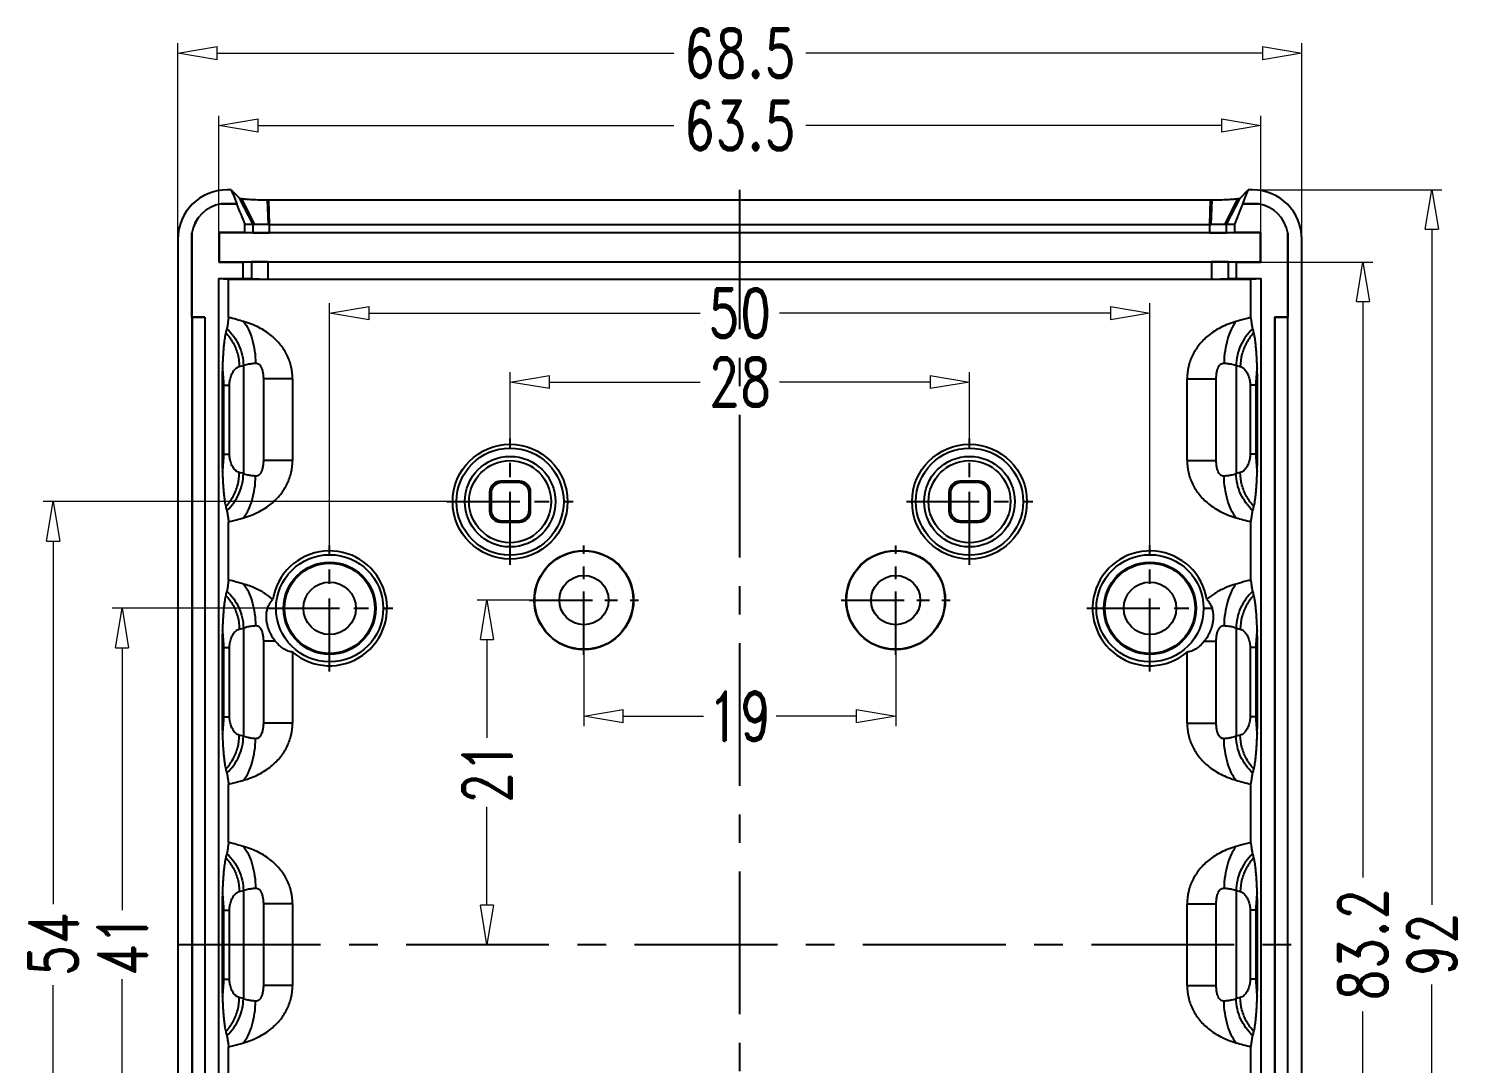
# Model space of a CAD drawing. Header units: millimetres. Extents: x 2827 to 3145, y 1044 to 1251.
# Drawn here: x 3057.2 to 3144.3, y 1186 to 1249.1 of the extents above; entities that cross this region are included whole.
import ezdxf

# ---------------------------------------------------------------- set-up
doc = ezdxf.new("R2010")
doc.units = ezdxf.units.MM
doc.linetypes.add('CENTER', pattern=[50.8, 31.75, -6.35, 6.35, -6.35])
doc.layers.add('dim', color=82, linetype='Continuous', lineweight=9)
doc.styles.add('ROMAND', font='romand.shx', dxfattribs={"width": 0.75, "bigfont": 'gbcbig.shx'})
doc.dimstyles.new('YanXiu', dxfattribs={"dimtxt": 2.5, "dimasz": 2.2, "dimexe": 1, "dimexo": 0, "dimgap": 0.66, "dimtad": 0, "dimzin": 9, "dimdsep": 46, "dimtxsty": 'ROMAND', "dimblk": 'CLOSEDBLANK', "dimcen": 0, "dimclrd": 3, "dimclre": 3, "dimclrt": 7, "dimazin": 2, "dimtfac": 1, "dimtofl": 0, "dimtmove": 0, "dimatfit": 3, "dimldrblk": 'CLOSEDBLANK', "dimfxl": 1, "dimlwd": 5, "dimlwe": 5, "dimarcsym": 0})

# ---------------------------------------------------------------- blocks, each defined once
blk = doc.blocks.new('_ClosedBlank')
at = {"color": 0, "linetype": 'ByBlock', "lineweight": -2}
for p, q in [((-1, 0.167), (0, 0)), ((-1, 0.167), (-1, -0.167)), ((0, 0), (-1, -0.167))]:
    blk.add_line(p, q, dxfattribs=at)
blk = doc.blocks.new('*D24')
at = {"layer": 'Defpoints', "color": 0}
for p in [(77.602, 100.336), (9.102, 89.004), (77.602, 89.004)]:
    blk.add_point(p, dxfattribs=at)
at = {"layer": 'dim', "color": 3, "lineweight": 5}
for p, q in [((9.102, 89.004), (9.102, 100.936)), ((11.502, 100.336), (39.323, 100.336)), ((75.202, 100.336), (47.38, 100.336)), ((77.602, 89.004), (77.602, 100.936))]:
    blk.add_line(p, q, dxfattribs=at)
at = {"layer": 'dim', "color": 3, "lineweight": 5, "xscale": 2.4, "yscale": 2.4, "zscale": 2.4, "rotation": 180}
blk.add_blockref('_ClosedBlank', (9.102, 100.336), dxfattribs=at)
at = {"layer": 'dim', "color": 3, "lineweight": 5, "xscale": 2.4, "yscale": 2.4, "zscale": 2.4}
blk.add_blockref('_ClosedBlank', (77.602, 100.336), dxfattribs=at)
at = {"layer": 'dim', "color": 7, "insert": (43.352, 100.336), "char_height": 3, "attachment_point": 5, "style": 'ROMAND'}
blk.add_mtext('68.5', dxfattribs=at)
blk = doc.blocks.new('*D25')
at = {"layer": 'Defpoints', "color": 0}
for p in [(11.602, 95.924), (11.602, 89.4), (75.102, 89.4)]:
    blk.add_point(p, dxfattribs=at)
at = {"layer": 'dim', "color": 3, "lineweight": 5}
for p, q in [((11.602, 89.4), (11.602, 96.523)), ((14.002, 95.924), (39.323, 95.924)), ((72.702, 95.924), (47.38, 95.924)), ((75.102, 89.4), (75.102, 96.523))]:
    blk.add_line(p, q, dxfattribs=at)
at = {"layer": 'dim', "color": 3, "lineweight": 5, "xscale": 2.4, "yscale": 2.4, "zscale": 2.4, "rotation": 180}
blk.add_blockref('_ClosedBlank', (11.602, 95.924), dxfattribs=at)
at = {"layer": 'dim', "color": 3, "lineweight": 5, "xscale": 2.4, "yscale": 2.4, "zscale": 2.4}
blk.add_blockref('_ClosedBlank', (75.102, 95.924), dxfattribs=at)
at = {"layer": 'dim', "color": 7, "insert": (43.352, 95.924), "char_height": 3, "attachment_point": 5, "style": 'ROMAND'}
blk.add_mtext('63.5', dxfattribs=at)
blk = doc.blocks.new('*D26')
at = {"layer": 'Defpoints', "color": 0}
for p in [(74.347, 92), (74.606, 0), (85.532, 0)]:
    blk.add_point(p, dxfattribs=at)
at = {"layer": 'dim', "color": 3, "lineweight": 5}
for p, q in [((74.347, 92), (86.131, 92)), ((85.532, 89.6), (85.532, 48.421)), ((85.532, 2.4), (85.532, 43.579)), ((74.606, 0), (86.131, 0))]:
    blk.add_line(p, q, dxfattribs=at)
at = {"layer": 'dim', "color": 3, "lineweight": 5, "xscale": 2.4, "yscale": 2.4, "zscale": 2.4}
for p, rotation in [((85.532, 92), 90), ((85.532, 0), 270)]:
    blk.add_blockref('_ClosedBlank', p, dxfattribs=dict(at, rotation=rotation))
at = {"layer": 'dim', "color": 7, "insert": (85.532, 46), "char_height": 3, "attachment_point": 5, "rotation": 90, "style": 'ROMAND'}
blk.add_mtext('92', dxfattribs=at)
blk = doc.blocks.new('*D27')
at = {"layer": 'Defpoints', "color": 0}
for p in [(75.102, 87.6), (75.102, 4.4), (81.332, 4.4)]:
    blk.add_point(p, dxfattribs=at)
at = {"layer": 'dim', "color": 3, "lineweight": 5}
for p, q in [((75.102, 87.6), (81.931, 87.6)), ((81.332, 85.2), (81.332, 50.082)), ((81.332, 6.8), (81.332, 41.918)), ((75.102, 4.4), (81.931, 4.4))]:
    blk.add_line(p, q, dxfattribs=at)
at = {"layer": 'dim', "color": 3, "lineweight": 5, "xscale": 2.4, "yscale": 2.4, "zscale": 2.4}
for p, rotation in [((81.332, 87.6), 90), ((81.332, 4.4), 270)]:
    blk.add_blockref('_ClosedBlank', p, dxfattribs=dict(at, rotation=rotation))
at = {"layer": 'dim', "color": 7, "insert": (81.332, 46), "char_height": 3, "attachment_point": 5, "rotation": 90, "style": 'ROMAND'}
blk.add_mtext('83.2', dxfattribs=at)
blk = doc.blocks.new('*D28')
at = {"layer": 'Defpoints', "color": 0}
for p in [(25.502, 73), (1.5, 19), (25.502, 19)]:
    blk.add_point(p, dxfattribs=at)
at = {"layer": 'dim', "color": 3, "lineweight": 5}
for p, q in [((25.502, 73), (0.9, 73)), ((1.5, 70.6), (1.5, 48.475)), ((1.5, 21.4), (1.5, 43.525)), ((25.502, 19), (0.9, 19))]:
    blk.add_line(p, q, dxfattribs=at)
at = {"layer": 'dim', "color": 3, "lineweight": 5, "xscale": 2.4, "yscale": 2.4, "zscale": 2.4}
for p, rotation in [((1.5, 73), 90), ((1.5, 19), 270)]:
    blk.add_blockref('_ClosedBlank', p, dxfattribs=dict(at, rotation=rotation))
at = {"layer": 'dim', "color": 7, "insert": (1.5, 46), "char_height": 3, "attachment_point": 5, "rotation": 90, "style": 'ROMAND'}
blk.add_mtext('54', dxfattribs=at)
blk = doc.blocks.new('*D29')
at = {"layer": 'Defpoints', "color": 0}
for p in [(14.502, 66.5), (5.7, 25.5), (14.502, 25.5)]:
    blk.add_point(p, dxfattribs=at)
at = {"layer": 'dim', "color": 3, "lineweight": 5}
for p, q in [((14.502, 66.5), (5.1, 66.5)), ((5.7, 64.1), (5.7, 48.1)), ((5.7, 27.9), (5.7, 43.9)), ((14.502, 25.5), (5.1, 25.5))]:
    blk.add_line(p, q, dxfattribs=at)
at = {"layer": 'dim', "color": 3, "lineweight": 5, "xscale": 2.4, "yscale": 2.4, "zscale": 2.4}
for p, rotation in [((5.7, 66.5), 90), ((5.7, 25.5), 270)]:
    blk.add_blockref('_ClosedBlank', p, dxfattribs=dict(at, rotation=rotation))
at = {"layer": 'dim', "color": 7, "insert": (5.7, 46), "char_height": 3, "attachment_point": 5, "rotation": 90, "style": 'ROMAND'}
blk.add_mtext('41', dxfattribs=at)
blk = doc.blocks.new('*D30')
at = {"layer": 'Defpoints', "color": 0}
for p in [(68.352, 84.493), (18.352, 70.35), (68.352, 70.35)]:
    blk.add_point(p, dxfattribs=at)
at = {"layer": 'dim', "color": 3, "lineweight": 5}
for p, q in [((18.352, 70.35), (18.352, 85.093)), ((20.752, 84.493), (40.931, 84.493)), ((65.952, 84.493), (45.773, 84.493)), ((68.352, 70.35), (68.352, 85.093))]:
    blk.add_line(p, q, dxfattribs=at)
at = {"layer": 'dim', "color": 3, "lineweight": 5, "xscale": 2.4, "yscale": 2.4, "zscale": 2.4, "rotation": 180}
blk.add_blockref('_ClosedBlank', (18.352, 84.493), dxfattribs=at)
at = {"layer": 'dim', "color": 3, "lineweight": 5, "xscale": 2.4, "yscale": 2.4, "zscale": 2.4}
blk.add_blockref('_ClosedBlank', (68.352, 84.493), dxfattribs=at)
at = {"layer": 'dim', "color": 7, "insert": (43.352, 84.493), "char_height": 3, "attachment_point": 5, "style": 'ROMAND'}
blk.add_mtext('50', dxfattribs=at)
blk = doc.blocks.new('*D31')
at = {"layer": 'Defpoints', "color": 0}
for p in [(57.352, 80.293), (29.352, 76.85), (57.352, 76.85)]:
    blk.add_point(p, dxfattribs=at)
at = {"layer": 'dim', "color": 3, "lineweight": 5}
for p, q in [((29.352, 76.85), (29.352, 80.893)), ((31.752, 80.293), (40.931, 80.293)), ((54.952, 80.293), (45.773, 80.293)), ((57.352, 76.85), (57.352, 80.893))]:
    blk.add_line(p, q, dxfattribs=at)
at = {"layer": 'dim', "color": 3, "lineweight": 5, "xscale": 2.4, "yscale": 2.4, "zscale": 2.4, "rotation": 180}
blk.add_blockref('_ClosedBlank', (29.352, 80.293), dxfattribs=at)
at = {"layer": 'dim', "color": 3, "lineweight": 5, "xscale": 2.4, "yscale": 2.4, "zscale": 2.4}
blk.add_blockref('_ClosedBlank', (57.352, 80.293), dxfattribs=at)
at = {"layer": 'dim', "color": 7, "insert": (43.352, 80.293), "char_height": 3, "attachment_point": 5, "style": 'ROMAND'}
blk.add_mtext('28', dxfattribs=at)
blk = doc.blocks.new('*D32')
at = {"layer": 'Defpoints', "color": 0}
for p in [(30.523, 67), (27.942, 46), (30.523, 46)]:
    blk.add_point(p, dxfattribs=at)
at = {"layer": 'dim', "color": 3, "lineweight": 5}
for p, q in [((30.523, 67), (27.343, 67)), ((27.942, 64.6), (27.942, 58.6)), ((27.942, 48.4), (27.942, 54.4)), ((30.523, 46), (27.343, 46))]:
    blk.add_line(p, q, dxfattribs=at)
at = {"layer": 'dim', "color": 3, "lineweight": 5, "xscale": 2.4, "yscale": 2.4, "zscale": 2.4}
for p, rotation in [((27.942, 67), 90), ((27.942, 46), 270)]:
    blk.add_blockref('_ClosedBlank', p, dxfattribs=dict(at, rotation=rotation))
at = {"layer": 'dim', "color": 7, "insert": (27.942, 56.5), "char_height": 3, "attachment_point": 5, "rotation": 90, "style": 'ROMAND'}
blk.add_mtext('21', dxfattribs=at)
blk = doc.blocks.new('*D33')
at = {"layer": 'Defpoints', "color": 0}
for p in [(33.852, 63.671), (52.852, 63.671), (52.852, 59.924)]:
    blk.add_point(p, dxfattribs=at)
at = {"layer": 'dim', "color": 3, "lineweight": 5}
for p, q in [((33.852, 63.671), (33.852, 59.324)), ((52.852, 63.671), (52.852, 59.324)), ((36.252, 59.924), (41.145, 59.924)), ((50.452, 59.924), (45.559, 59.924))]:
    blk.add_line(p, q, dxfattribs=at)
at = {"layer": 'dim', "color": 3, "lineweight": 5, "xscale": 2.4, "yscale": 2.4, "zscale": 2.4, "rotation": 180}
blk.add_blockref('_ClosedBlank', (33.852, 59.924), dxfattribs=at)
at = {"layer": 'dim', "color": 3, "lineweight": 5, "xscale": 2.4, "yscale": 2.4, "zscale": 2.4}
blk.add_blockref('_ClosedBlank', (52.852, 59.924), dxfattribs=at)
at = {"layer": 'dim', "color": 7, "insert": (43.352, 59.924), "char_height": 3, "attachment_point": 5, "style": 'ROMAND'}
blk.add_mtext('19', dxfattribs=at)
blk = doc.blocks.new('A$C47120272')
at = {"color": 7, "linetype": 'Continuous'}
for p, q in [((12.356, 92), (12.098, 92)), ((12.356, 92), (12.856, 91.5)), ((13.695, 89.9), (12.856, 91.5)), ((13.787, 89.9), (12.99, 91.469)), ((14.631, 89.9), (14.567, 91.391)), ((14.693, 89.9), (14.654, 91.391)), ((14.654, 91.391), (72.049, 91.391)), ((72.01, 89.9), (72.049, 91.391)), ((72.072, 89.9), (72.136, 91.391)), ((72.917, 89.9), (73.713, 91.469)), ((73.009, 89.9), (73.847, 91.5)), ((73.847, 91.5), (74.347, 92)), ((74.606, 92), (74.347, 92)), ((11.737, 91.146), (11.737, 91.15)), ((12.698, 91.15), (11.737, 91.15)), ((11.737, 91.146), (12.68, 91.146)), ((74.967, 91.15), (74.005, 91.15)), ((74.023, 91.146), (74.966, 91.146)), ((74.966, 91.146), (74.967, 91.15)), ((13.181, 89.4), (13.181, 89.9)), ((13.695, 89.9), (13.181, 89.9)), ((13.695, 89.383), (13.695, 89.9)), ((14.631, 89.9), (72.072, 89.9)), ((14.693, 89.381), (14.693, 89.9)), ((72.01, 89.381), (72.01, 89.9)), ((73.009, 89.383), (73.009, 89.9)), ((73.522, 89.9), (73.009, 89.9)), ((73.522, 89.4), (73.522, 89.9)), ((9.102, 89.004), (9.102, 2.996)), ((9.952, 89.365), (9.952, 2.635)), ((9.956, 89.365), (9.952, 89.365)), ((9.956, 84.25), (9.956, 89.365)), ((11.602, 89.4), (11.602, 87.6)), ((11.602, 89.4), (11.622, 89.379)), ((13.181, 89.4), (11.602, 89.4)), ((11.622, 89.379), (11.622, 87.621)), ((75.081, 89.379), (11.622, 89.379)), ((13.181, 89.4), (13.695, 89.383)), ((73.009, 89.383), (73.522, 89.4)), ((75.102, 89.4), (73.522, 89.4)), ((75.102, 89.4), (75.081, 89.379)), ((75.081, 87.621), (75.081, 89.379)), ((75.102, 87.6), (75.102, 89.4)), ((76.747, 89.365), (76.747, 84.25)), ((76.747, 89.365), (76.752, 89.365)), ((76.752, 2.635), (76.752, 89.365)), ((77.602, 2.996), (77.602, 89.004)), ((11.602, 87.6), (11.622, 87.621)), ((11.602, 87.6), (13.081, 87.6)), ((11.622, 87.621), (75.081, 87.621)), ((13.081, 87.6), (13.595, 87.617)), ((13.081, 86.6), (13.081, 87.6)), ((13.595, 87.617), (13.595, 86.574)), ((14.593, 87.619), (14.593, 86.572)), ((72.11, 87.619), (72.11, 86.572)), ((73.109, 87.617), (73.109, 86.574)), ((73.109, 87.617), (73.622, 87.6)), ((73.622, 86.6), (73.622, 87.6)), ((73.622, 87.6), (75.102, 87.6)), ((75.102, 87.6), (75.081, 87.621)), ((11.579, 86.6), (11.579, 5.4)), ((11.579, 86.6), (13.081, 86.6)), ((11.579, 86.6), (12.195, 86.569)), ((12.195, 84.223), (12.195, 86.569)), ((12.195, 86.569), (74.509, 86.569)), ((13.595, 86.574), (13.081, 86.6)), ((73.622, 86.6), (73.109, 86.574)), ((73.622, 86.6), (75.124, 86.6)), ((74.509, 86.569), (75.124, 86.6)), ((74.509, 84.223), (74.509, 86.569)), ((75.124, 5.4), (75.124, 86.6)), ((9.965, 84.241), (9.956, 84.25)), ((9.956, 84.25), (10.752, 84.25)), ((9.965, 84.241), (9.965, 7.759)), ((10.743, 84.241), (9.965, 84.241)), ((10.752, 84.25), (10.743, 84.241)), ((10.743, 84.241), (10.743, 7.759)), ((10.752, 84.25), (10.752, 7.75)), ((75.952, 84.25), (75.952, 7.75)), ((75.952, 84.25), (76.747, 84.25)), ((75.96, 84.241), (75.952, 84.25)), ((75.96, 84.241), (75.96, 7.759)), ((76.739, 84.241), (75.96, 84.241)), ((76.747, 84.25), (76.739, 84.241)), ((76.739, 84.241), (76.739, 7.759)), ((12.847, 81.231), (13.096, 81.293)), ((13.096, 81.293), (13.096, 74.707)), ((73.607, 81.293), (73.607, 74.707)), ((73.607, 81.293), (73.856, 81.231)), ((11.904, 80.105), (11.8, 80.096)), ((11.8, 80.096), (11.8, 75.904)), ((11.904, 75.895), (11.904, 80.105)), ((11.904, 80.105), (12.247, 80.105)), ((12.247, 75.895), (12.247, 80.105)), ((14.311, 80.495), (14.311, 75.505)), ((16.091, 80.495), (14.311, 80.495)), ((16.091, 80.494), (16.091, 75.506)), ((70.612, 80.495), (72.393, 80.495)), ((70.612, 75.506), (70.612, 80.494)), ((72.393, 75.505), (72.393, 80.495)), ((74.456, 80.105), (74.456, 75.895)), ((74.8, 80.105), (74.456, 80.105)), ((74.8, 80.105), (74.8, 75.895)), ((74.903, 80.096), (74.8, 80.105)), ((74.903, 75.904), (74.903, 80.096)), ((11.8, 75.904), (11.904, 75.895)), ((11.904, 75.895), (12.247, 75.895)), ((74.8, 75.895), (74.456, 75.895)), ((74.8, 75.895), (74.903, 75.904)), ((16.091, 75.505), (14.311, 75.505)), ((70.612, 75.505), (72.393, 75.505)), ((13.096, 74.707), (12.847, 74.769)), ((28.766, 74.25), (28.853, 74.163)), ((29.937, 74.25), (28.766, 74.25)), ((29.85, 74.163), (28.853, 74.163)), ((29.937, 74.25), (29.85, 74.163)), ((57.937, 74.25), (56.766, 74.25)), ((56.766, 74.25), (56.853, 74.163)), ((57.85, 74.163), (56.853, 74.163)), ((57.937, 74.25), (57.85, 74.163)), ((73.856, 74.769), (73.607, 74.707)), ((28.102, 73.586), (28.102, 72.414)), ((28.102, 73.586), (28.189, 73.498)), ((28.189, 73.498), (28.189, 72.502)), ((30.602, 73.586), (30.514, 73.498)), ((30.514, 72.502), (30.514, 73.498)), ((30.602, 72.414), (30.602, 73.586)), ((56.102, 73.586), (56.102, 72.414)), ((56.102, 73.586), (56.189, 73.498)), ((56.189, 73.498), (56.189, 72.502)), ((58.602, 73.586), (58.514, 73.498)), ((58.514, 72.502), (58.514, 73.498)), ((58.602, 72.414), (58.602, 73.586)), ((28.102, 72.414), (28.189, 72.502)), ((30.602, 72.414), (30.514, 72.502)), ((56.102, 72.414), (56.189, 72.502)), ((58.602, 72.414), (58.514, 72.502)), ((12.195, 68.223), (12.195, 71.777)), ((28.766, 71.75), (28.853, 71.837)), ((28.766, 71.75), (29.937, 71.75)), ((28.853, 71.837), (29.85, 71.837)), ((29.937, 71.75), (29.85, 71.837)), ((56.766, 71.75), (56.853, 71.837)), ((56.766, 71.75), (57.937, 71.75)), ((56.853, 71.837), (57.85, 71.837)), ((57.937, 71.75), (57.85, 71.837)), ((74.509, 68.223), (74.509, 71.777)), ((12.847, 65.231), (13.096, 65.293)), ((13.096, 65.293), (13.096, 58.707)), ((73.607, 65.293), (73.856, 65.231)), ((73.607, 65.293), (73.607, 58.707)), ((14.311, 64.495), (14.311, 59.505)), ((15.04, 64.495), (14.311, 64.495)), ((71.664, 64.495), (72.393, 64.495)), ((72.393, 59.505), (72.393, 64.495)), ((11.904, 64.105), (11.8, 64.096)), ((11.8, 64.096), (11.8, 59.904)), ((11.904, 59.895), (11.904, 64.105)), ((11.904, 64.105), (12.247, 64.105)), ((12.247, 59.895), (12.247, 64.105)), ((16.091, 63.828), (16.091, 59.506)), ((70.612, 59.506), (70.612, 63.828)), ((74.8, 64.105), (74.456, 64.105)), ((74.456, 64.105), (74.456, 59.895)), ((74.903, 64.096), (74.8, 64.105)), ((74.8, 64.105), (74.8, 59.895)), ((74.903, 59.904), (74.903, 64.096)), ((11.8, 59.904), (11.904, 59.895)), ((11.904, 59.895), (12.247, 59.895)), ((16.091, 59.505), (14.311, 59.505)), ((70.612, 59.505), (72.393, 59.505)), ((74.8, 59.895), (74.456, 59.895)), ((74.8, 59.895), (74.903, 59.904)), ((13.096, 58.707), (12.847, 58.769)), ((73.856, 58.769), (73.607, 58.707)), ((12.195, 52.223), (12.195, 55.777)), ((74.509, 52.223), (74.509, 55.777)), ((12.847, 49.231), (13.096, 49.293)), ((13.096, 49.293), (13.096, 42.707)), ((73.607, 49.293), (73.856, 49.231)), ((73.607, 49.293), (73.607, 42.707)), ((11.904, 48.105), (11.8, 48.096)), ((11.8, 48.096), (11.8, 43.904)), ((11.904, 43.895), (11.904, 48.105)), ((11.904, 48.105), (12.247, 48.105)), ((12.247, 43.895), (12.247, 48.105)), ((14.311, 48.495), (14.311, 43.505)), ((16.091, 48.495), (14.311, 48.495)), ((16.091, 48.494), (16.091, 43.506)), ((70.612, 48.495), (72.393, 48.495)), ((70.612, 43.506), (70.612, 48.494)), ((72.393, 43.505), (72.393, 48.495)), ((74.8, 48.105), (74.456, 48.105)), ((74.456, 48.105), (74.456, 43.895)), ((74.903, 48.096), (74.8, 48.105)), ((74.8, 48.105), (74.8, 43.895)), ((74.903, 43.904), (74.903, 48.096)), ((11.8, 43.904), (11.904, 43.895)), ((11.904, 43.895), (12.247, 43.895)), ((74.8, 43.895), (74.456, 43.895)), ((74.8, 43.895), (74.903, 43.904)), ((13.096, 42.707), (12.847, 42.769)), ((16.091, 43.505), (14.311, 43.505)), ((70.612, 43.505), (72.393, 43.505)), ((73.856, 42.769), (73.607, 42.707)), ((12.195, 36.223), (12.195, 39.777)), ((74.509, 36.223), (74.509, 39.777))]:
    blk.add_line(p, q, dxfattribs=at)
at = {"color": 1, "linetype": 'CENTER', "ltscale": 0.274}
for p, q in [((43.352, 0), (43.352, 92)), ((9.102, 46), (77.602, 46))]:
    blk.add_line(p, q, dxfattribs=at)
at = {"color": 1, "linetype": 'CENTER', "ltscale": 0.14}
for p, q in [((29.352, 69.15), (29.352, 76.85)), ((57.352, 69.15), (57.352, 76.85)), ((25.502, 73), (33.202, 73)), ((53.502, 73), (61.202, 73)), ((18.352, 62.65), (18.352, 70.35)), ((68.352, 62.65), (68.352, 70.35)), ((14.502, 66.5), (22.202, 66.5)), ((64.502, 66.5), (72.202, 66.5))]:
    blk.add_line(p, q, dxfattribs=at)
at = {"color": 1, "linetype": 'CENTER', "ltscale": 0.121048}
for p, q in [((33.852, 63.671), (33.852, 70.329)), ((52.852, 63.671), (52.852, 70.329)), ((30.523, 67), (37.18, 67)), ((49.523, 67), (56.18, 67))]:
    blk.add_line(p, q, dxfattribs=at)
at = {"color": 7, "linetype": 'Continuous'}
for centre, radius in [((29.352, 73), 3.5), ((29.352, 73), 3.267), ((29.352, 73), 2.762), ((57.352, 73), 3.5), ((57.352, 73), 3.267), ((57.352, 73), 2.762), ((29.352, 73), 2.5), ((57.352, 73), 2.5), ((18.352, 66.5), 3.267), ((33.852, 67), 3.026), ((33.852, 67), 3), ((52.852, 67), 3.026), ((52.852, 67), 3), ((68.352, 66.5), 3.267), ((18.352, 66.5), 2.814), ((18.352, 66.5), 2.75), ((68.352, 66.5), 2.814), ((68.352, 66.5), 2.75), ((18.352, 66.5), 1.6), ((33.852, 67), 1.5), ((52.852, 67), 1.5), ((68.352, 66.5), 1.6)]:
    blk.add_circle(centre, radius, dxfattribs=at)
for centre, radius, start, end in [((255.564, 189.362), 261.972, 201.81732, 202.0177), ((14.654, 102.169), 10.778, 269.53718, 269.99836), ((72.049, 102.175), 10.785, 270.00179, 270.46268), ((-168.965, 189.404), 262.085, 337.98234, 338.18264), ((12.069, 89.033), 2.143, 98.925, 171.075), ((12.069, 89.033), 2.139, 98.93135, 171.06865), ((11.64, 95.53), 4.506, 283.3435, 283.58222), ((259.305, 189.66), 265.573, 201.77422, 202.0639), ((-172.758, 189.723), 265.741, 337.93619, 338.22569), ((75.118, 95.776), 4.758, 256.47057, 256.69666), ((74.634, 89.033), 2.139, 8.93135, 81.06865), ((74.634, 89.033), 2.143, 8.925, 81.075), ((19.421, 81.375), 7.649, 163.58393, 165.45219), ((67.278, 81.373), 7.653, 14.54803, 16.41526), ((46.71, 80.097), 34.909, 178.24319, 180.00117), ((39.99, 80.097), 34.913, 359.99888, 1.75686), ((46.713, 75.903), 34.913, 179.99888, 181.75686), ((39.994, 75.903), 34.909, 358.24319, 0.00117), ((19.421, 74.625), 7.649, 194.54781, 196.41606), ((67.278, 74.627), 7.653, 343.58474, 345.45197), ((18.352, 66.5), 3.5, 229.76674, 171.17732), ((68.352, 66.5), 3.5, 8.82267, 310.23326), ((19.421, 65.375), 7.649, 163.58393, 165.45219), ((67.278, 65.373), 7.653, 14.54803, 16.41526), ((46.71, 64.097), 34.909, 178.24319, 180.00117), ((18.422, 66.545), 2.894, 225.10482, 226.57901), ((68.282, 66.545), 2.894, 313.42098, 314.89518), ((39.99, 64.097), 34.913, 359.99888, 1.75686), ((46.713, 59.903), 34.913, 179.99888, 181.75686), ((39.994, 59.903), 34.909, 358.24319, 0.00117), ((19.421, 58.625), 7.649, 194.54781, 196.41606), ((67.278, 58.627), 7.653, 343.58474, 345.45197), ((19.421, 49.375), 7.649, 163.58393, 165.45219), ((67.278, 49.373), 7.653, 14.54803, 16.41526), ((46.71, 48.097), 34.909, 178.24319, 180.00117), ((39.99, 48.097), 34.913, 359.99888, 1.75686), ((46.713, 43.903), 34.913, 179.99888, 181.75686), ((39.994, 43.903), 34.909, 358.24319, 0.00117), ((19.421, 42.625), 7.649, 194.54781, 196.41606), ((67.278, 42.627), 7.653, 343.58474, 345.45197)]:
    blk.add_arc(centre, radius, start, end, dxfattribs=at)
for centre, major_axis, ratio, start_param, end_param in [((12.106, 88.996), (2.127, -2.127), 0.997265, 2.357564, 3.925621), ((74.598, 88.996), (2.127, 2.127), 0.997265, -0.784029, 0.784029), ((14.693, 89.383), (1, 0), 0.001745, -3.089233, -1.570796), ((72.01, 89.383), (1, 0), 0.001745, -1.570796, -0.05236), ((14.593, 87.617), (1, 0), 0.001745, 1.570796, 3.089233), ((72.11, 87.617), (1, 0), 0.001745, 0.05236, 1.570796), ((14.593, 86.574), (1, 0), 0.002618, -3.089233, -1.570796), ((72.11, 86.574), (1, 0), 0.002618, -1.570796, -0.05236), ((28.766, 73.585), (0.47, -0.47), 0.999695, 2.356347, 3.926839), ((28.854, 73.498), (0.47, -0.47), 0.999695, 2.356347, 3.926839), ((29.85, 73.498), (-0.47, -0.47), 0.999695, 2.356347, 3.926839), ((29.937, 73.585), (0.47, 0.47), 0.999695, -0.785246, 0.785246), ((56.766, 73.585), (0.47, -0.47), 0.999695, 2.356347, 3.926839), ((56.854, 73.498), (0.47, -0.47), 0.999695, 2.356347, 3.926839), ((57.85, 73.498), (-0.47, -0.47), 0.999695, 2.356347, 3.926839), ((57.937, 73.585), (0.47, 0.47), 0.999695, -0.785246, 0.785246), ((28.766, 72.415), (0.47, 0.47), 0.999695, -3.926839, -2.356347), ((28.854, 72.502), (0.47, 0.47), 0.999695, 2.356347, 3.926839), ((29.85, 72.502), (-0.47, 0.47), 0.999695, 2.356347, 3.926839), ((29.937, 72.415), (0.47, -0.47), 0.999695, -0.785246, 0.785246), ((56.766, 72.415), (0.47, 0.47), 0.999695, -3.926839, -2.356347), ((56.854, 72.502), (0.47, 0.47), 0.999695, 2.356347, 3.926839), ((57.85, 72.502), (-0.47, 0.47), 0.999695, 2.356347, 3.926839), ((57.937, 72.415), (0.47, -0.47), 0.999695, -0.785246, 0.785246)]:
    blk.add_ellipse(centre, major_axis=major_axis, ratio=ratio, start_param=start_param, end_param=end_param, dxfattribs=at)
for points, start_tangent, end_tangent in [([(12.856, 91.5), (12.87, 91.492), (12.897, 91.485), (12.937, 91.477), (12.99, 91.469)], (0.707107, -0.707107), (0.992047, -0.125869)), ([(12.99, 91.469), (13.246, 91.443), (13.623, 91.419), (14.083, 91.4), (14.567, 91.391)], (0.992047, -0.12587), (0.999967, -0.008109)), ([(72.136, 91.391), (72.621, 91.4), (73.08, 91.419), (73.457, 91.443), (73.713, 91.469)], (0.999967, 0.008109), (0.992047, 0.12587)), ([(73.713, 91.469), (73.767, 91.477), (73.807, 91.485), (73.833, 91.492), (73.847, 91.5)], (0.992047, 0.125869), (0.707107, 0.707107)), ([(13.787, 89.9), (13.724, 89.899), (13.695, 89.9)], (-1, -0.000068), (-1, 0)), ([(14.631, 89.9), (14.369, 89.899), (14.127, 89.9), (13.93, 89.899), (13.787, 89.9)], (-1, -0.000012), (-1, -0.000068)), ([(72.917, 89.9), (72.775, 89.899), (72.577, 89.9), (72.335, 89.899), (72.072, 89.9)], (-1, 0.000026), (-1, 0.000001)), ([(73.009, 89.9), (72.981, 89.899), (72.917, 89.9)], (-1, 0), (-1, 0.000026)), ([(12.195, 84.223), (12.182, 84.148), (12.169, 84.065), (12.156, 83.978), (12.144, 83.888), (12.131, 83.797), (12.117, 83.704), (12.102, 83.613), (12.084, 83.536)], (-0.177862, -0.984055), (-0.282982, -0.959125)), ([(13.109, 83.979), (12.67, 84.103), (12.195, 84.223)], (-0.961274, 0.275595), (-0.97533, 0.220753)), ([(16.091, 80.494), (16.01, 81.211), (15.766, 81.904), (15.362, 82.546), (14.789, 83.124), (14.041, 83.612), (13.109, 83.979)], (-0.000488, 1), (-0.961324, 0.275419)), ([(13.109, 83.979), (13.401, 83.5), (13.628, 82.891), (13.778, 82.192), (13.839, 81.446)], (0.618294, -0.785947), (0.021241, -0.999774)), ([(73.594, 83.979), (72.666, 83.614), (71.92, 83.129), (71.347, 82.554), (70.942, 81.914), (70.695, 81.218), (70.612, 80.494)], (-0.961325, -0.275418), (-0.000488, -1)), ([(73.594, 83.979), (73.303, 83.5), (73.075, 82.891), (72.926, 82.192), (72.864, 81.446)], (-0.618307, -0.785936), (-0.021244, -0.999774)), ([(74.509, 84.223), (74.187, 84.145), (73.883, 84.061), (73.594, 83.979)], (-0.975341, -0.220701), (-0.961284, -0.275558)), ([(74.619, 83.536), (74.601, 83.616), (74.585, 83.714), (74.569, 83.821), (74.554, 83.928), (74.539, 84.034), (74.524, 84.133), (74.509, 84.223)], (-0.282749, 0.959194), (-0.177836, 0.98406)), ([(12.017, 83.296), (11.984, 83.145), (11.954, 82.969), (11.927, 82.775), (11.903, 82.565), (11.882, 82.343), (11.864, 82.11), (11.848, 81.872), (11.835, 81.634), (11.825, 81.4), (11.817, 81.167)], (-0.251443, -0.967872), (-0.030722, -0.999528)), ([(12.017, 83.296), (12.463, 82.685), (12.746, 81.982), (12.847, 81.231)], (0.686067, -0.727538), (0.009663, -0.999953)), ([(12.084, 83.536), (12.507, 83.069), (12.825, 82.523), (13.025, 81.922), (13.096, 81.293)], (0.745251, -0.666784), (0.009663, -0.999953)), ([(74.619, 83.536), (74.196, 83.069), (73.878, 82.523), (73.678, 81.922), (73.607, 81.293)], (-0.745251, -0.666784), (-0.009663, -0.999953)), ([(74.686, 83.296), (74.24, 82.685), (73.958, 81.982), (73.856, 81.231)], (-0.686067, -0.727538), (-0.009663, -0.999953)), ([(74.887, 81.167), (74.877, 81.438), (74.865, 81.706), (74.849, 81.975), (74.83, 82.237), (74.808, 82.487), (74.783, 82.72), (74.754, 82.937), (74.722, 83.131), (74.686, 83.296)], (-0.030721, 0.999528), (-0.251443, 0.967872)), ([(11.904, 80.105), (11.878, 80.623), (11.817, 81.167)], (-0.012986, 0.999916), (-0.150135, 0.988665)), ([(12.247, 80.105), (12.252, 80.24), (12.27, 80.384), (12.301, 80.527), (12.344, 80.664), (12.398, 80.794), (12.464, 80.914), (12.541, 81.02), (12.63, 81.112), (12.732, 81.185), (12.847, 81.231)], (0.000084, 1), (0.970287, 0.241958)), ([(13.096, 81.293), (13.194, 81.34), (13.356, 81.382), (13.575, 81.418), (13.839, 81.446)], (0.798908, 0.601453), (0.996557, 0.082913)), ([(13.839, 81.446), (13.958, 81.43), (14.061, 81.365), (14.149, 81.253), (14.218, 81.101), (14.269, 80.918), (14.3, 80.712), (14.311, 80.495)], (0.996595, 0.082457), (0.000047, -1)), ([(72.393, 80.495), (72.403, 80.712), (72.434, 80.918), (72.485, 81.101), (72.555, 81.253), (72.642, 81.365), (72.746, 81.43), (72.864, 81.446)], (0.000047, 1), (0.996594, -0.082463)), ([(72.864, 81.446), (73.129, 81.418), (73.347, 81.382), (73.509, 81.34), (73.607, 81.293)], (0.996524, -0.083304), (0.799733, -0.600356)), ([(73.856, 81.231), (73.971, 81.185), (74.073, 81.112), (74.162, 81.02), (74.239, 80.914), (74.305, 80.794), (74.36, 80.664), (74.402, 80.527), (74.433, 80.384), (74.451, 80.24), (74.456, 80.105)], (0.970287, -0.241958), (0.000084, -1)), ([(74.887, 81.167), (74.825, 80.623), (74.8, 80.105)], (-0.150162, -0.988661), (-0.012998, -0.999916)), ([(11.817, 74.833), (11.878, 75.377), (11.904, 75.895)], (0.150162, 0.988661), (0.012998, 0.999916)), ([(12.847, 74.769), (12.732, 74.815), (12.63, 74.888), (12.541, 74.98), (12.464, 75.086), (12.398, 75.206), (12.344, 75.336), (12.301, 75.473), (12.27, 75.616), (12.252, 75.76), (12.247, 75.895)], (-0.970287, 0.241958), (-0.000084, 1)), ([(74.456, 75.895), (74.451, 75.76), (74.433, 75.616), (74.402, 75.473), (74.36, 75.336), (74.305, 75.206), (74.239, 75.086), (74.162, 74.98), (74.073, 74.888), (73.971, 74.815), (73.856, 74.769)], (-0.000084, -1), (-0.970287, -0.241958)), ([(74.8, 75.895), (74.825, 75.377), (74.887, 74.833)], (0.012986, -0.999916), (0.150135, -0.988665)), ([(13.109, 72.021), (14.037, 72.386), (14.784, 72.871), (15.356, 73.446), (15.761, 74.086), (16.008, 74.782), (16.091, 75.506)], (0.961325, 0.275418), (0.000488, 1)), ([(14.311, 75.505), (14.3, 75.288), (14.269, 75.082), (14.218, 74.899), (14.149, 74.747), (14.061, 74.635), (13.958, 74.57), (13.839, 74.554)], (-0.000047, -1), (-0.996595, 0.082452)), ([(70.612, 75.506), (70.693, 74.789), (70.937, 74.096), (71.341, 73.454), (71.914, 72.876), (72.662, 72.388), (73.594, 72.021)], (0.000488, -1), (0.961324, -0.275419)), ([(72.864, 74.554), (72.746, 74.57), (72.642, 74.635), (72.555, 74.747), (72.485, 74.899), (72.434, 75.082), (72.403, 75.288), (72.393, 75.505)], (-0.996594, -0.082468), (-0.000047, 1)), ([(11.817, 74.833), (11.826, 74.562), (11.839, 74.294), (11.854, 74.025), (11.873, 73.763), (11.895, 73.513), (11.92, 73.28), (11.949, 73.063), (11.981, 72.869), (12.017, 72.704)], (0.030721, -0.999528), (0.251443, -0.967872)), ([(12.017, 72.704), (12.463, 73.315), (12.746, 74.018), (12.847, 74.769)], (0.686067, 0.727538), (0.009663, 0.999953)), ([(12.084, 72.464), (12.507, 72.931), (12.825, 73.477), (13.025, 74.078), (13.096, 74.707)], (0.745251, 0.666784), (0.009663, 0.999953)), ([(13.839, 74.554), (13.575, 74.582), (13.356, 74.618), (13.194, 74.66), (13.096, 74.707)], (-0.996557, 0.082913), (-0.798908, 0.601453)), ([(13.109, 72.021), (13.401, 72.5), (13.628, 73.109), (13.778, 73.808), (13.839, 74.554)], (0.618299, 0.785943), (0.021244, 0.999774)), ([(73.607, 74.707), (73.509, 74.66), (73.347, 74.618), (73.129, 74.582), (72.864, 74.554)], (-0.799731, -0.600358), (-0.996524, -0.083304)), ([(73.594, 72.021), (73.303, 72.5), (73.075, 73.109), (72.926, 73.808), (72.864, 74.554)], (-0.618294, 0.785947), (-0.021241, 0.999774)), ([(74.619, 72.464), (74.196, 72.931), (73.878, 73.477), (73.678, 74.078), (73.607, 74.707)], (-0.745251, 0.666784), (-0.009663, 0.999953)), ([(74.686, 72.704), (74.24, 73.315), (73.958, 74.018), (73.856, 74.769)], (-0.686067, 0.727538), (-0.009663, 0.999953)), ([(74.686, 72.704), (74.719, 72.855), (74.749, 73.031), (74.776, 73.225), (74.8, 73.435), (74.821, 73.657), (74.84, 73.89), (74.855, 74.128), (74.868, 74.366), (74.878, 74.6), (74.887, 74.833)], (0.251443, 0.967872), (0.030722, 0.999528)), ([(12.084, 72.464), (12.102, 72.384), (12.119, 72.286), (12.134, 72.179), (12.149, 72.072), (12.164, 71.966), (12.179, 71.867), (12.195, 71.777)], (0.282982, -0.959125), (0.177862, -0.984055)), ([(74.509, 71.777), (74.522, 71.852), (74.534, 71.935), (74.547, 72.022), (74.56, 72.112), (74.572, 72.203), (74.586, 72.296), (74.602, 72.387), (74.619, 72.464)], (0.177836, 0.98406), (0.282749, 0.959194)), ([(12.195, 71.777), (12.516, 71.855), (12.821, 71.939), (13.109, 72.021)], (0.97533, 0.220753), (0.961274, 0.275595)), ([(73.594, 72.021), (74.033, 71.897), (74.509, 71.777)], (0.961284, -0.275558), (0.975341, -0.220701)), ([(12.195, 68.223), (12.182, 68.148), (12.169, 68.065), (12.156, 67.978), (12.144, 67.888), (12.131, 67.797), (12.117, 67.704), (12.102, 67.613), (12.084, 67.536)], (-0.177862, -0.984055), (-0.282982, -0.959125)), ([(13.109, 67.979), (12.67, 68.103), (12.195, 68.223)], (-0.961274, 0.275595), (-0.97533, 0.220753)), ([(14.893, 67.037), (14.396, 67.408), (13.8, 67.728), (13.109, 67.979)], (-0.753098, 0.657909), (-0.961324, 0.275419)), ([(13.109, 67.979), (13.401, 67.5), (13.628, 66.891), (13.778, 66.192), (13.839, 65.446)], (0.618294, -0.785947), (0.021241, -0.999774)), ([(73.594, 67.979), (72.903, 67.727), (72.308, 67.408), (71.81, 67.037)], (-0.961325, -0.275418), (-0.753097, -0.657909)), ([(73.594, 67.979), (73.303, 67.5), (73.075, 66.891), (72.926, 66.192), (72.864, 65.446)], (-0.618307, -0.785936), (-0.021244, -0.999774)), ([(74.509, 68.223), (74.187, 68.145), (73.883, 68.061), (73.594, 67.979)], (-0.975341, -0.220701), (-0.961284, -0.275558)), ([(74.619, 67.536), (74.601, 67.616), (74.585, 67.714), (74.569, 67.821), (74.554, 67.928), (74.539, 68.034), (74.524, 68.133), (74.509, 68.223)], (-0.282749, 0.959194), (-0.177836, 0.98406)), ([(12.017, 67.296), (11.984, 67.145), (11.954, 66.969), (11.927, 66.775), (11.903, 66.565), (11.882, 66.343), (11.864, 66.11), (11.848, 65.872), (11.835, 65.634), (11.825, 65.4), (11.817, 65.167)], (-0.251443, -0.967872), (-0.030722, -0.999528)), ([(12.017, 67.296), (12.463, 66.685), (12.746, 65.982), (12.847, 65.231)], (0.686067, -0.727538), (0.009663, -0.999953)), ([(12.084, 67.536), (12.507, 67.069), (12.825, 66.523), (13.025, 65.922), (13.096, 65.293)], (0.745251, -0.666784), (0.009663, -0.999953)), ([(14.572, 66.5), (14.652, 66.7), (14.761, 66.884), (14.893, 67.037)], (0.302139, 0.953264), (0.72059, 0.693362)), ([(71.81, 67.037), (71.939, 66.889), (72.049, 66.706), (72.132, 66.5)], (0.72059, -0.693361), (0.302139, -0.953264)), ([(74.619, 67.536), (74.196, 67.069), (73.878, 66.523), (73.678, 65.922), (73.607, 65.293)], (-0.745251, -0.666784), (-0.009663, -0.999953)), ([(74.686, 67.296), (74.24, 66.685), (73.958, 65.982), (73.856, 65.231)], (-0.686067, -0.727538), (-0.009663, -0.999953)), ([(74.887, 65.167), (74.877, 65.438), (74.865, 65.706), (74.849, 65.975), (74.83, 66.237), (74.808, 66.487), (74.783, 66.72), (74.754, 66.937), (74.722, 67.131), (74.686, 67.296)], (-0.030721, 0.999528), (-0.251443, 0.967872)), ([(15.04, 64.495), (14.954, 64.609), (14.874, 64.73), (14.802, 64.856), (14.734, 64.991), (14.67, 65.14), (14.609, 65.311), (14.554, 65.51), (14.513, 65.735), (14.496, 65.981), (14.513, 66.241), (14.572, 66.5)], (-0.627123, 0.77892), (0.302139, 0.953264)), ([(72.132, 66.5), (72.191, 66.238), (72.207, 65.976), (72.189, 65.728), (72.147, 65.503), (72.092, 65.306), (72.032, 65.136), (71.968, 64.988), (71.901, 64.854), (71.828, 64.729), (71.749, 64.609), (71.663, 64.495)], (0.302139, -0.953264), (-0.627123, -0.77892)), ([(13.096, 65.293), (13.194, 65.34), (13.356, 65.382), (13.575, 65.418), (13.839, 65.446)], (0.798908, 0.601453), (0.996557, 0.082913)), ([(13.839, 65.446), (13.958, 65.43), (14.061, 65.365), (14.149, 65.253), (14.218, 65.101), (14.269, 64.918), (14.3, 64.712), (14.311, 64.495)], (0.996595, 0.082457), (0.000047, -1)), ([(72.393, 64.495), (72.403, 64.712), (72.434, 64.918), (72.485, 65.101), (72.555, 65.253), (72.642, 65.365), (72.746, 65.43), (72.864, 65.446)], (0.000047, 1), (0.996594, -0.082463)), ([(72.864, 65.446), (73.129, 65.418), (73.347, 65.382), (73.509, 65.34), (73.607, 65.293)], (0.996524, -0.083304), (0.799733, -0.600356)), ([(11.904, 64.105), (11.878, 64.623), (11.817, 65.167)], (-0.012986, 0.999916), (-0.150135, 0.988665)), ([(12.247, 64.105), (12.252, 64.24), (12.27, 64.384), (12.301, 64.527), (12.344, 64.664), (12.398, 64.794), (12.464, 64.914), (12.541, 65.02), (12.63, 65.112), (12.732, 65.185), (12.847, 65.231)], (0.000084, 1), (0.970287, 0.241958)), ([(16.091, 63.828), (15.831, 63.892), (15.573, 64.018), (15.308, 64.214), (15.04, 64.495)], (-0.992695, 0.120647), (-0.627167, 0.778885)), ([(71.664, 64.495), (71.397, 64.215), (71.133, 64.019), (70.876, 63.894), (70.612, 63.828)], (-0.627167, -0.778885), (-0.992695, -0.120647)), ([(73.856, 65.231), (73.971, 65.185), (74.073, 65.112), (74.162, 65.02), (74.239, 64.914), (74.305, 64.794), (74.36, 64.664), (74.402, 64.527), (74.433, 64.384), (74.451, 64.24), (74.456, 64.105)], (0.970287, -0.241958), (0.000084, -1)), ([(74.887, 65.167), (74.825, 64.623), (74.8, 64.105)], (-0.150162, -0.988661), (-0.012998, -0.999916)), ([(11.817, 58.833), (11.878, 59.377), (11.904, 59.895)], (0.150162, 0.988661), (0.012998, 0.999916)), ([(12.847, 58.769), (12.732, 58.815), (12.63, 58.888), (12.541, 58.98), (12.464, 59.086), (12.398, 59.206), (12.344, 59.336), (12.301, 59.473), (12.27, 59.616), (12.252, 59.76), (12.247, 59.895)], (-0.970287, 0.241958), (-0.000084, 1)), ([(13.109, 56.021), (14.037, 56.386), (14.784, 56.871), (15.356, 57.446), (15.761, 58.086), (16.008, 58.782), (16.091, 59.506)], (0.961325, 0.275418), (0.000488, 1)), ([(14.311, 59.505), (14.3, 59.288), (14.269, 59.082), (14.218, 58.899), (14.149, 58.747), (14.061, 58.635), (13.958, 58.57), (13.839, 58.554)], (-0.000047, -1), (-0.996595, 0.082452)), ([(70.612, 59.506), (70.693, 58.789), (70.937, 58.096), (71.341, 57.454), (71.914, 56.876), (72.662, 56.388), (73.594, 56.021)], (0.000488, -1), (0.961324, -0.275419)), ([(72.864, 58.554), (72.746, 58.57), (72.642, 58.635), (72.555, 58.747), (72.485, 58.899), (72.434, 59.082), (72.403, 59.288), (72.393, 59.505)], (-0.996594, -0.082468), (-0.000047, 1)), ([(74.456, 59.895), (74.451, 59.76), (74.433, 59.616), (74.402, 59.473), (74.36, 59.336), (74.305, 59.206), (74.239, 59.086), (74.162, 58.98), (74.073, 58.888), (73.971, 58.815), (73.856, 58.769)], (-0.000084, -1), (-0.970287, -0.241958)), ([(74.8, 59.895), (74.825, 59.377), (74.887, 58.833)], (0.012986, -0.999916), (0.150135, -0.988665)), ([(11.817, 58.833), (11.826, 58.562), (11.839, 58.294), (11.854, 58.025), (11.873, 57.763), (11.895, 57.513), (11.92, 57.28), (11.949, 57.063), (11.981, 56.869), (12.017, 56.704)], (0.030721, -0.999528), (0.251443, -0.967872)), ([(12.017, 56.704), (12.463, 57.315), (12.746, 58.018), (12.847, 58.769)], (0.686067, 0.727538), (0.009663, 0.999953)), ([(12.084, 56.464), (12.507, 56.931), (12.825, 57.477), (13.025, 58.078), (13.096, 58.707)], (0.745251, 0.666784), (0.009663, 0.999953)), ([(13.839, 58.554), (13.575, 58.582), (13.356, 58.618), (13.194, 58.66), (13.096, 58.707)], (-0.996557, 0.082913), (-0.798908, 0.601453)), ([(13.109, 56.021), (13.401, 56.5), (13.628, 57.109), (13.778, 57.808), (13.839, 58.554)], (0.618299, 0.785943), (0.021244, 0.999774)), ([(73.607, 58.707), (73.509, 58.66), (73.347, 58.618), (73.129, 58.582), (72.864, 58.554)], (-0.799731, -0.600358), (-0.996524, -0.083304)), ([(73.594, 56.021), (73.303, 56.5), (73.075, 57.109), (72.926, 57.808), (72.864, 58.554)], (-0.618294, 0.785947), (-0.021241, 0.999774)), ([(74.619, 56.464), (74.196, 56.931), (73.878, 57.477), (73.678, 58.078), (73.607, 58.707)], (-0.745251, 0.666784), (-0.009663, 0.999953)), ([(74.686, 56.704), (74.24, 57.315), (73.958, 58.018), (73.856, 58.769)], (-0.686067, 0.727538), (-0.009663, 0.999953)), ([(74.686, 56.704), (74.719, 56.855), (74.749, 57.031), (74.776, 57.225), (74.8, 57.435), (74.821, 57.657), (74.84, 57.89), (74.855, 58.128), (74.868, 58.366), (74.878, 58.6), (74.887, 58.833)], (0.251443, 0.967872), (0.030722, 0.999528)), ([(12.084, 56.464), (12.102, 56.384), (12.119, 56.286), (12.134, 56.179), (12.149, 56.072), (12.164, 55.966), (12.179, 55.867), (12.195, 55.777)], (0.282982, -0.959125), (0.177862, -0.984055)), ([(12.195, 55.777), (12.516, 55.855), (12.821, 55.939), (13.109, 56.021)], (0.97533, 0.220753), (0.961274, 0.275595)), ([(73.594, 56.021), (74.033, 55.897), (74.509, 55.777)], (0.961284, -0.275558), (0.975341, -0.220701)), ([(74.509, 55.777), (74.522, 55.852), (74.534, 55.935), (74.547, 56.022), (74.56, 56.112), (74.572, 56.203), (74.586, 56.296), (74.602, 56.387), (74.619, 56.464)], (0.177836, 0.98406), (0.282749, 0.959194)), ([(12.195, 52.223), (12.182, 52.148), (12.169, 52.065), (12.156, 51.978), (12.144, 51.888), (12.131, 51.797), (12.117, 51.704), (12.102, 51.613), (12.084, 51.536)], (-0.177862, -0.984055), (-0.282982, -0.959125)), ([(13.109, 51.979), (12.67, 52.103), (12.195, 52.223)], (-0.961274, 0.275595), (-0.97533, 0.220753)), ([(74.509, 52.223), (74.187, 52.145), (73.883, 52.061), (73.594, 51.979)], (-0.975341, -0.220701), (-0.961284, -0.275558)), ([(74.619, 51.536), (74.601, 51.616), (74.585, 51.714), (74.569, 51.821), (74.554, 51.928), (74.539, 52.034), (74.524, 52.133), (74.509, 52.223)], (-0.282749, 0.959194), (-0.177836, 0.98406)), ([(12.084, 51.536), (12.507, 51.069), (12.825, 50.523), (13.025, 49.922), (13.096, 49.293)], (0.745251, -0.666784), (0.009663, -0.999953)), ([(16.091, 48.494), (16.01, 49.211), (15.766, 49.904), (15.362, 50.546), (14.789, 51.124), (14.041, 51.612), (13.109, 51.979)], (-0.000488, 1), (-0.961324, 0.275419)), ([(13.109, 51.979), (13.401, 51.5), (13.628, 50.891), (13.778, 50.192), (13.839, 49.446)], (0.618294, -0.785947), (0.021241, -0.999774)), ([(73.594, 51.979), (72.666, 51.614), (71.92, 51.129), (71.347, 50.554), (70.942, 49.914), (70.695, 49.218), (70.612, 48.494)], (-0.961325, -0.275418), (-0.000488, -1)), ([(73.594, 51.979), (73.303, 51.5), (73.075, 50.891), (72.926, 50.192), (72.864, 49.446)], (-0.618307, -0.785936), (-0.021244, -0.999774)), ([(74.619, 51.536), (74.196, 51.069), (73.878, 50.523), (73.678, 49.922), (73.607, 49.293)], (-0.745251, -0.666784), (-0.009663, -0.999953)), ([(12.017, 51.296), (11.984, 51.145), (11.954, 50.969), (11.927, 50.775), (11.903, 50.565), (11.882, 50.343), (11.864, 50.11), (11.848, 49.872), (11.835, 49.634), (11.825, 49.4), (11.817, 49.167)], (-0.251443, -0.967872), (-0.030722, -0.999528)), ([(12.017, 51.296), (12.463, 50.685), (12.746, 49.982), (12.847, 49.231)], (0.686067, -0.727538), (0.009663, -0.999953)), ([(74.686, 51.296), (74.24, 50.685), (73.958, 49.982), (73.856, 49.231)], (-0.686067, -0.727538), (-0.009663, -0.999953)), ([(74.887, 49.167), (74.877, 49.438), (74.865, 49.706), (74.849, 49.975), (74.83, 50.237), (74.808, 50.487), (74.783, 50.72), (74.754, 50.937), (74.722, 51.131), (74.686, 51.296)], (-0.030721, 0.999528), (-0.251443, 0.967872)), ([(11.904, 48.105), (11.878, 48.623), (11.817, 49.167)], (-0.012986, 0.999916), (-0.150135, 0.988665)), ([(12.247, 48.105), (12.252, 48.24), (12.27, 48.384), (12.301, 48.527), (12.344, 48.664), (12.398, 48.794), (12.464, 48.914), (12.541, 49.02), (12.63, 49.112), (12.732, 49.185), (12.847, 49.231)], (0.000084, 1), (0.970287, 0.241958)), ([(13.096, 49.293), (13.194, 49.34), (13.356, 49.382), (13.575, 49.418), (13.839, 49.446)], (0.798908, 0.601453), (0.996557, 0.082913)), ([(13.839, 49.446), (13.958, 49.43), (14.061, 49.365), (14.149, 49.253), (14.218, 49.101), (14.269, 48.918), (14.3, 48.712), (14.311, 48.495)], (0.996595, 0.082457), (0.000047, -1)), ([(72.393, 48.495), (72.403, 48.712), (72.434, 48.918), (72.485, 49.101), (72.555, 49.253), (72.642, 49.365), (72.746, 49.43), (72.864, 49.446)], (0.000047, 1), (0.996594, -0.082463)), ([(72.864, 49.446), (73.129, 49.418), (73.347, 49.382), (73.509, 49.34), (73.607, 49.293)], (0.996524, -0.083304), (0.799733, -0.600356)), ([(73.856, 49.231), (73.971, 49.185), (74.073, 49.112), (74.162, 49.02), (74.239, 48.914), (74.305, 48.794), (74.36, 48.664), (74.402, 48.527), (74.433, 48.384), (74.451, 48.24), (74.456, 48.105)], (0.970287, -0.241958), (0.000084, -1)), ([(74.887, 49.167), (74.825, 48.623), (74.8, 48.105)], (-0.150162, -0.988661), (-0.012998, -0.999916)), ([(11.817, 42.833), (11.878, 43.377), (11.904, 43.895)], (0.150162, 0.988661), (0.012998, 0.999916)), ([(12.847, 42.769), (12.732, 42.815), (12.63, 42.888), (12.541, 42.98), (12.464, 43.086), (12.398, 43.206), (12.344, 43.336), (12.301, 43.473), (12.27, 43.616), (12.252, 43.76), (12.247, 43.895)], (-0.970287, 0.241958), (-0.000084, 1)), ([(74.456, 43.895), (74.451, 43.76), (74.433, 43.616), (74.402, 43.473), (74.36, 43.336), (74.305, 43.206), (74.239, 43.086), (74.162, 42.98), (74.073, 42.888), (73.971, 42.815), (73.856, 42.769)], (-0.000084, -1), (-0.970287, -0.241958)), ([(74.8, 43.895), (74.825, 43.377), (74.887, 42.833)], (0.012986, -0.999916), (0.150135, -0.988665)), ([(11.817, 42.833), (11.826, 42.562), (11.839, 42.294), (11.854, 42.025), (11.873, 41.763), (11.895, 41.513), (11.92, 41.28), (11.949, 41.063), (11.981, 40.869), (12.017, 40.704)], (0.030721, -0.999528), (0.251443, -0.967872)), ([(12.017, 40.704), (12.463, 41.315), (12.746, 42.018), (12.847, 42.769)], (0.686067, 0.727538), (0.009663, 0.999953)), ([(12.084, 40.464), (12.507, 40.931), (12.825, 41.477), (13.025, 42.078), (13.096, 42.707)], (0.745251, 0.666784), (0.009663, 0.999953)), ([(13.839, 42.554), (13.575, 42.582), (13.356, 42.618), (13.194, 42.66), (13.096, 42.707)], (-0.996557, 0.082913), (-0.798908, 0.601453)), ([(13.109, 40.021), (14.037, 40.386), (14.784, 40.871), (15.356, 41.446), (15.761, 42.086), (16.008, 42.782), (16.091, 43.506)], (0.961325, 0.275418), (0.000488, 1)), ([(14.311, 43.505), (14.3, 43.288), (14.269, 43.082), (14.218, 42.899), (14.149, 42.747), (14.061, 42.635), (13.958, 42.57), (13.839, 42.554)], (-0.000047, -1), (-0.996595, 0.082452)), ([(70.612, 43.506), (70.693, 42.789), (70.937, 42.096), (71.341, 41.454), (71.914, 40.876), (72.662, 40.388), (73.594, 40.021)], (0.000488, -1), (0.961324, -0.275419)), ([(72.864, 42.554), (72.746, 42.57), (72.642, 42.635), (72.555, 42.747), (72.485, 42.899), (72.434, 43.082), (72.403, 43.288), (72.393, 43.505)], (-0.996594, -0.082468), (-0.000047, 1)), ([(73.607, 42.707), (73.509, 42.66), (73.347, 42.618), (73.129, 42.582), (72.864, 42.554)], (-0.799731, -0.600358), (-0.996524, -0.083304)), ([(74.619, 40.464), (74.196, 40.931), (73.878, 41.477), (73.678, 42.078), (73.607, 42.707)], (-0.745251, 0.666784), (-0.009663, 0.999953)), ([(74.686, 40.704), (74.24, 41.315), (73.958, 42.018), (73.856, 42.769)], (-0.686067, 0.727538), (-0.009663, 0.999953)), ([(74.686, 40.704), (74.719, 40.855), (74.749, 41.031), (74.776, 41.225), (74.8, 41.435), (74.821, 41.657), (74.84, 41.89), (74.855, 42.128), (74.868, 42.366), (74.878, 42.6), (74.887, 42.833)], (0.251443, 0.967872), (0.030722, 0.999528)), ([(13.109, 40.021), (13.401, 40.5), (13.628, 41.109), (13.778, 41.808), (13.839, 42.554)], (0.618299, 0.785943), (0.021244, 0.999774)), ([(73.594, 40.021), (73.303, 40.5), (73.075, 41.109), (72.926, 41.808), (72.864, 42.554)], (-0.618294, 0.785947), (-0.021241, 0.999774)), ([(12.084, 40.464), (12.102, 40.384), (12.119, 40.286), (12.134, 40.179), (12.149, 40.072), (12.164, 39.966), (12.179, 39.867), (12.195, 39.777)], (0.282982, -0.959125), (0.177862, -0.984055)), ([(74.509, 39.777), (74.522, 39.852), (74.534, 39.935), (74.547, 40.022), (74.56, 40.112), (74.572, 40.203), (74.586, 40.296), (74.602, 40.387), (74.619, 40.464)], (0.177836, 0.98406), (0.282749, 0.959194)), ([(12.195, 39.777), (12.516, 39.855), (12.821, 39.939), (13.109, 40.021)], (0.97533, 0.220753), (0.961274, 0.275595)), ([(73.594, 40.021), (74.033, 39.897), (74.509, 39.777)], (0.961284, -0.275558), (0.975341, -0.220701))]:
    blk.add_spline(points, degree=3, dxfattribs=dict(at, start_tangent=start_tangent, end_tangent=end_tangent))
at = {"layer": 'dim'}
for base, p1, p2, picture, middle in [((77.602, 100.336), (9.102, 89.004), (77.602, 89.004), '*D24', (43.352, 100.336)), ((11.602, 95.924), (75.102, 89.4), (11.602, 89.4), '*D25', (43.352, 95.924)), ((68.352, 84.493), (18.352, 70.35), (68.352, 70.35), '*D30', (43.352, 84.493)), ((57.352, 80.293), (29.352, 76.85), (57.352, 76.85), '*D31', (43.352, 80.293)), ((52.852, 59.924), (33.852, 63.671), (52.852, 63.671), '*D33', (43.352, 59.924))]:
    dim = blk.add_linear_dim(base=base, p1=p1, p2=p2, dimstyle='YanXiu', override={"dimtxt": 3, "dimasz": 2.4, "dimexe": 0.5997, "dimgap": 0.5997, "dimzin": 8}, dxfattribs=at)
    dim.commit()
    dim.dimension.update_dxf_attribs({"geometry": picture, "text_midpoint": middle})
for base, p1, p2, picture, middle in [((85.532, 0), (74.347, 92), (74.606, 0), '*D26', (85.532, 46)), ((81.332, 4.4), (75.102, 87.6), (75.102, 4.4), '*D27', (81.332, 46)), ((1.5, 19), (25.502, 73), (25.502, 19), '*D28', (1.5, 46)), ((5.7, 25.5), (14.502, 66.5), (14.502, 25.5), '*D29', (5.7, 46)), ((27.942, 46), (30.523, 67), (30.523, 46), '*D32', (27.942, 56.5))]:
    dim = blk.add_linear_dim(base=base, p1=p1, p2=p2, angle=90, dimstyle='YanXiu', override={"dimtxt": 3, "dimasz": 2.4, "dimexe": 0.5997, "dimgap": 0.5997, "dimzin": 8}, dxfattribs=at)
    dim.commit()
    dim.dimension.update_dxf_attribs({"geometry": picture, "text_midpoint": middle})

msp = doc.modelspace()

# ---------------------------------------------------------------- block references
msp.add_blockref('A$C47120272', (3057.232, 1147.227))

doc.saveas('drawing.dxf')
